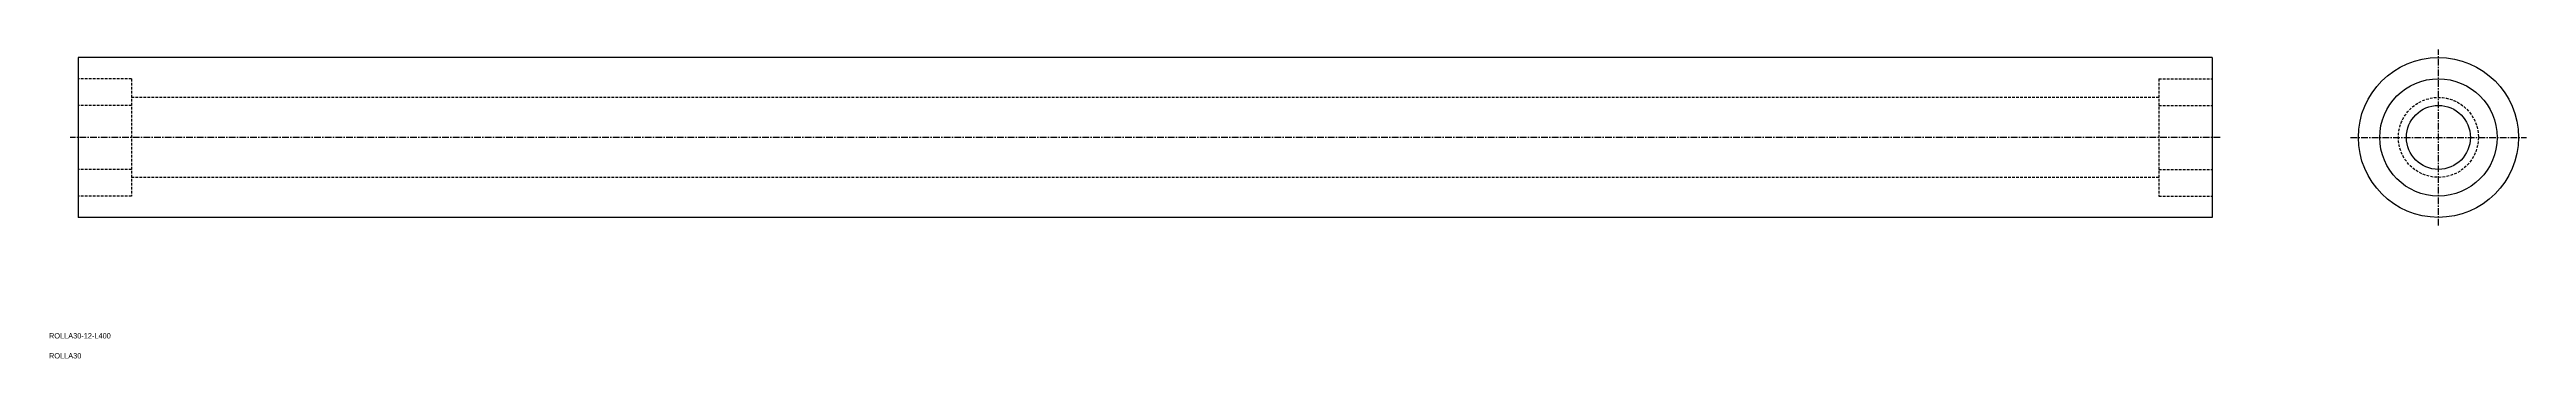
# Model space of a CAD drawing. Extents: x 32 to 496, y -16 to 42.
import ezdxf

# ---------------------------------------------------------------- set-up
doc = ezdxf.new("R2010")
doc.units = 0
doc.linetypes.add('CENTER', pattern=[2, 1.25, -0.25, 0.25, -0.25])
doc.linetypes.add('DASHED', pattern=[0.75, 0.5, -0.25])
doc.layers.get('0').update_dxf_attribs({"linetype": 'CONTINUOUS'})
doc.layers.add('CENTER', color=1, linetype='CENTER')

msp = doc.modelspace()

# ---------------------------------------------------------------- linework, layer by layer
at = {"color": 7, "linetype": 'CONTINUOUS'}
for p, q in [((37.21, 40.85), (37.21, 10.85)), ((437.21, 40.85), (37.21, 40.85)), ((437.21, 40.85), (437.21, 10.85)), ((437.21, 10.85), (37.21, 10.85))]:
    msp.add_line(p, q, dxfattribs=at)
at = {"color": 3, "linetype": 'DASHED'}
for p, q in [((47.21, 36.85), (37.21, 36.85)), ((47.21, 36.85), (47.21, 14.85)), ((427.21, 33.35), (47.21, 33.35)), ((427.21, 36.85), (437.21, 36.85)), ((427.21, 36.85), (427.21, 14.85)), ((47.21, 31.85), (37.21, 31.85)), ((427.21, 31.85), (437.21, 31.85)), ((47.21, 19.85), (37.21, 19.85)), ((427.21, 19.85), (437.21, 19.85)), ((47.21, 14.85), (37.21, 14.85)), ((427.21, 18.35), (47.21, 18.35)), ((427.21, 14.85), (437.21, 14.85))]:
    msp.add_line(p, q, dxfattribs=at)
at = {"color": 7, "linetype": 'CONTINUOUS'}
for radius in [15, 11, 6]:
    msp.add_circle((479.64, 25.85), radius, dxfattribs=at)
at = {"color": 3, "linetype": 'DASHED'}
msp.add_circle((479.64, 25.85), 7.5, dxfattribs=at)
at = {"layer": 'CENTER', "color": 1, "linetype": 'CENTER'}
for p, q in [((479.64, 9.35), (479.64, 42.35)), ((438.71, 25.85), (35.71, 25.85)), ((463.14, 25.85), (496.14, 25.85))]:
    msp.add_line(p, q, dxfattribs=at)

# ---------------------------------------------------------------- texts
at = {"color": 7, "linetype": 'CONTINUOUS'}
for s, p in [('ROLLA30-12-L400', (31.75, -11.88)), ('ROLLA30', (31.75, -15.63))]:
    msp.add_text(s, height=1, dxfattribs=at).set_placement(p)

doc.saveas('drawing.dxf')
